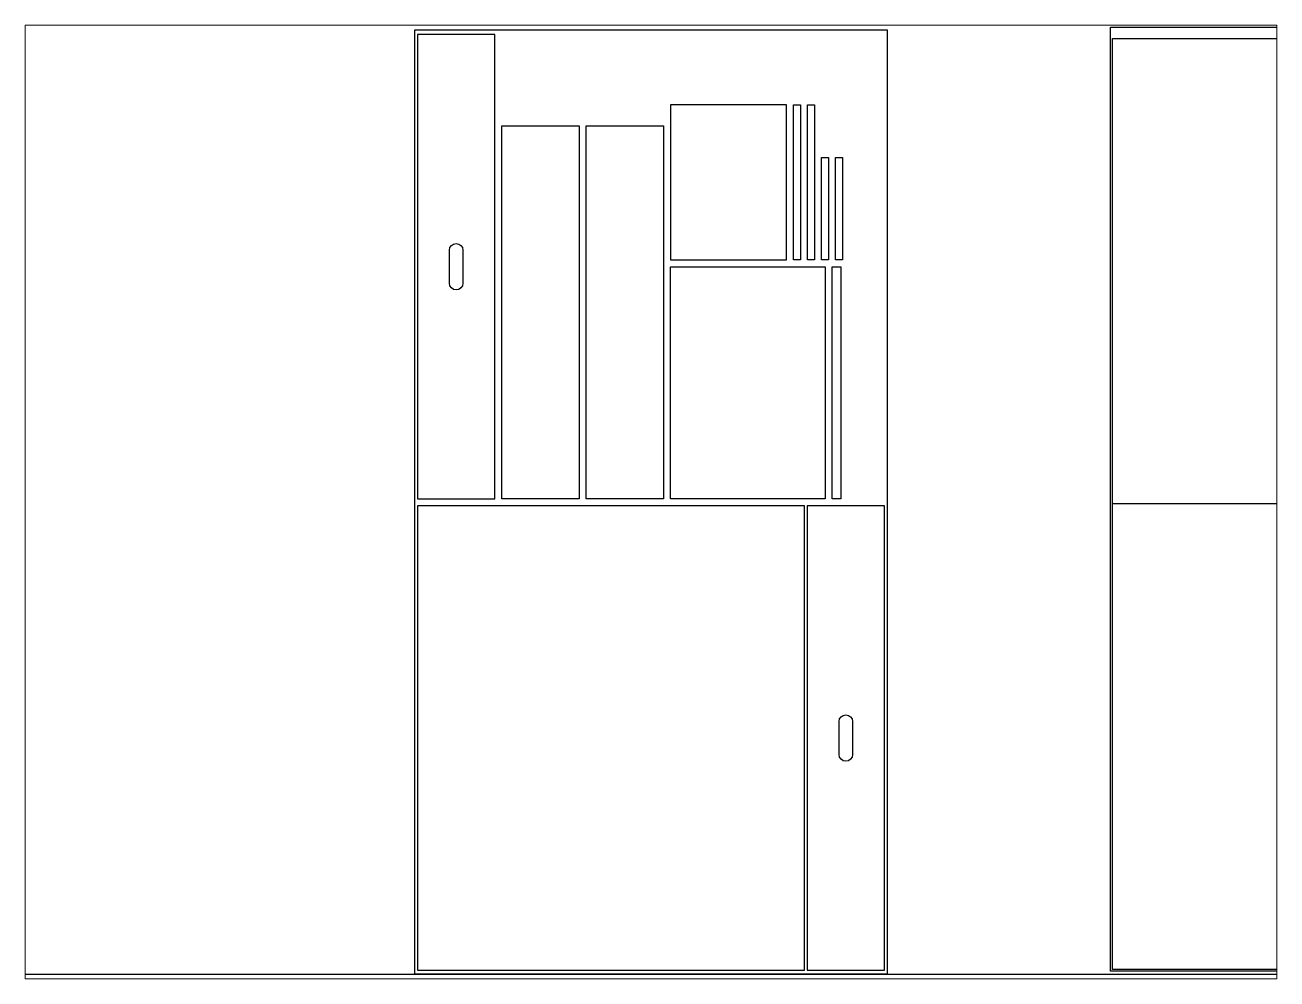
# Paper-space layout '布局1' of a CAD drawing. Header units: inches. Extents: x 1.05 to 9.45, y 0.8 to 7.2.
# The model-space entities are those that its viewports show. They can reach past a viewport. Long polylines and large blocks are cut down to what shows.
import ezdxf

# ---------------------------------------------------------------- set-up
doc = ezdxf.new("R2010")
doc.units = ezdxf.units.IN
doc.header["$MEASUREMENT"] = 0
doc.linetypes.add('CENTER', pattern=[2, 1.25, -0.25, 0.25, -0.25])

msp = doc.modelspace()

# ---------------------------------------------------------------- linework, layer by layer
at = {"color": 240, "linetype": 'CENTER', "true_color": 0xed1f24}
msp.add_xline((658.85, 36.27), (1, 0), dxfattribs=at)
at = {"color": 240, "true_color": 0xed1f24}
for points in [[(658.85, 36.27), (658.85, 2476.27), (1878.85, 2476.27), (1878.85, 36.27)], [(658.85, 36.27), (658.85, 2476.27), (1878.85, 2476.27), (1878.85, 36.27)], [(658.85, 36.27), (658.85, 2476.27), (1878.85, 2476.27), (1878.85, 36.27)], [(658.85, 36.27), (658.85, 2476.27), (1878.85, 2476.27), (1878.85, 36.27)], [(658.85, 36.27), (658.85, 2476.27), (1878.85, 2476.27), (1878.85, 36.27)], [(658.85, 36.27), (658.85, 2476.27), (1878.85, 2476.27), (1878.85, 36.27)], [(2456.71, 43.72), (2456.71, 2483.72), (3676.71, 2483.72), (3676.71, 43.72)]]:
    msp.add_lwpolyline(points, close=True, dxfattribs=at)
for points in [[(865.35, 1264.27), (865.35, 2464.27), (665.35, 2464.27), (665.35, 1264.27)], [(2461.21, 1251.22), (2461.21, 2454.22), (3464.21, 2454.22), (3667.21, 2454.22), (3667.21, 1251.22), (3667.21, 48.22), (3464.21, 48.22), (2461.21, 48.22)], [(1619.35, 1882.27), (1619.35, 2282.27), (1319.35, 2282.27), (1319.35, 1882.27)], [(1637.35, 2282.27), (1655.35, 2282.27), (1655.35, 1882.27), (1637.35, 1882.27)], [(1673.35, 2282.27), (1691.35, 2282.27), (1691.35, 1882.27), (1673.35, 1882.27)], [(883.35, 1264.27), (883.35, 2228.27), (1083.35, 2228.27), (1083.35, 1264.27)], [(1101.35, 1264.27), (1101.35, 2228.27), (1301.35, 2228.27), (1301.35, 1264.27)], [(1709.35, 2146.27), (1727.35, 2146.27), (1727.35, 1882.27), (1709.35, 1882.27)], [(1745.35, 2146.27), (1763.35, 2146.27), (1763.35, 1882.27), (1745.35, 1882.27)], [(1319.35, 1264.27), (1319.35, 1864.27), (1719.35, 1864.27), (1719.35, 1264.27)], [(1737.35, 1864.27), (1759.35, 1864.27), (1759.35, 1264.27), (1737.35, 1264.27)], [(1665.35, 46.27), (1665.35, 1246.27), (665.35, 1246.27), (665.35, 46.27)], [(1872.35, 46.27), (1872.35, 1246.27), (1672.35, 1246.27), (1672.35, 46.27)]]:
    msp.add_lwpolyline(points, close=True)
for points in [[(782.85, 1906.77), (782.85, 1821.77, -1), (747.85, 1821.77), (747.85, 1906.77, -1)], [(1789.85, 688.77), (1789.85, 603.77, -1), (1754.85, 603.77), (1754.85, 688.77, -1)]]:
    msp.add_lwpolyline(points, format="xyb", close=True)
msp.add_lwpolyline([(3667.21, 1251.22), (3464.21, 1251.22), (2461.21, 1251.22)])

psp = doc.layouts.new('布局1')

# ---------------------------------------------------------------- viewports
at = {"layer": '0'}
psp.add_viewport(center=(5.25, 4), size=(8.4, 6.4), view_center_point=(1268.8468, 1256.2746), view_height=2465.025641, dxfattribs=at)

doc.saveas('drawing.dxf')
